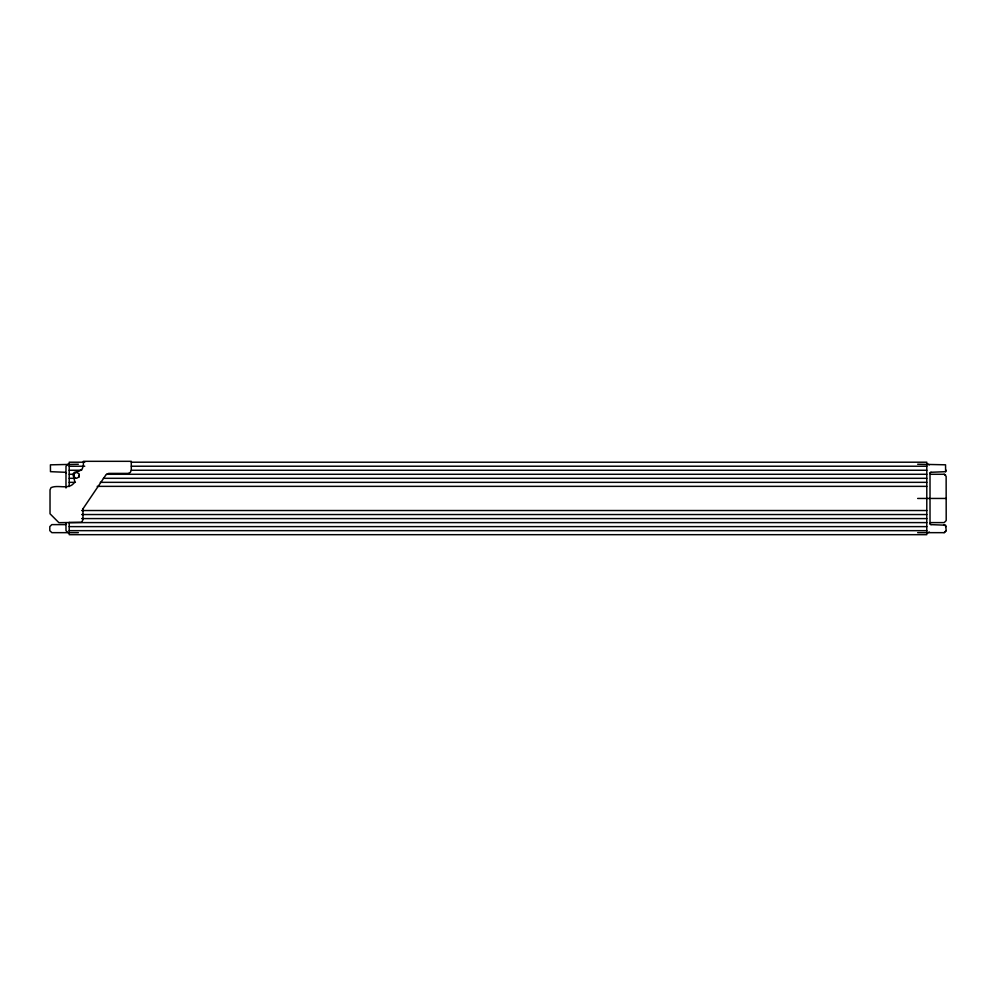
<?xml version="1.0" encoding="UTF-8"?>
<svg xmlns="http://www.w3.org/2000/svg" width="996" height="996" viewBox="0 0 996 996"><rect width="100%" height="100%" fill="white"/><g stroke="black" fill="none" stroke-linecap="round" stroke-linejoin="round"><path stroke-width="1.49" d="M73.891 475.341L73.891 473.822L76.505 472.316L79.12 473.822L79.12 476.847L76.505 478.354L73.891 476.847L73.891 473.822M79.12 476.847L79.12 475.341M917.652 532.661L944.196 532.661L946.2 530.656L945.615 525.203L930.812 524.618L930.015 523.809L930.015 473.075L930.812 472.278L945.615 471.681L945.553 464.808L917.652 464.223M945.615 471.681L946.2 470.261M946.138 530.656L944.133 532.661M65.985 523.809L65.188 524.618L51.804 524.618L49.8 526.623L49.8 530.656L51.867 532.661L78.348 532.661M930.015 523.41L930.812 522.601L944.196 522.601L946.2 520.584L946.138 476.3L944.196 474.283L930.812 474.283L930.015 473.486M930.015 473.075L931.011 472.278M68.002 464.223L65.985 466.228L65.985 488.003M927.998 532.661L929.417 532.076M84.747 462.206L69.21 462.206L69.21 486.571M131.36 462.206L926.79 462.206L926.79 534.678L69.21 534.678L69.21 522.402M78.348 464.223L50.41 464.833L50.472 471.668L65.188 472.278L65.985 473.075M69.21 466.228L84.747 466.228M131.36 466.228L926.79 466.228M69.21 470.261L81.635 470.261M131.36 470.261L926.79 470.261M69.21 474.283L73.878 474.283M106.497 474.283L926.79 474.283M69.21 478.317L75.422 478.317M103.385 478.317L926.79 478.317M69.21 482.338L75.422 482.338M100.285 482.338L926.79 482.338M97.172 486.359L926.79 486.359M917.652 498.448L930.015 498.448M931.223 498.448L946.2 498.448M81.635 510.525L926.79 510.525M81.635 514.546L926.79 514.546M81.635 518.58L926.79 518.58M69.21 522.601L926.79 522.601M69.21 526.623L926.79 526.623M69.21 530.656L926.79 530.656M927.998 464.223L929.417 464.808M944.133 474.283L945.553 474.88M944.133 524.618L946.138 526.623M68.002 532.661L65.985 530.656L65.985 522.987M930.015 523.809L931.011 524.618M82.967 508.819L82.967 519.7L81.647 522.302L58.913 522.688L50.024 513.774L50.024 489.908L50.995 487.654C58.503 484.23 69.67 490.655 74.849 481.79L72.982 474.47L74.19 472.415L79.194 471.12L82.17 469.079L83.378 465.667L83.378 461.322L131.285 461.322L131.285 470.174L130.314 472.428L128.061 473.399L108.639 473.399L105.987 474.781L82.967 508.819"/></g></svg>
